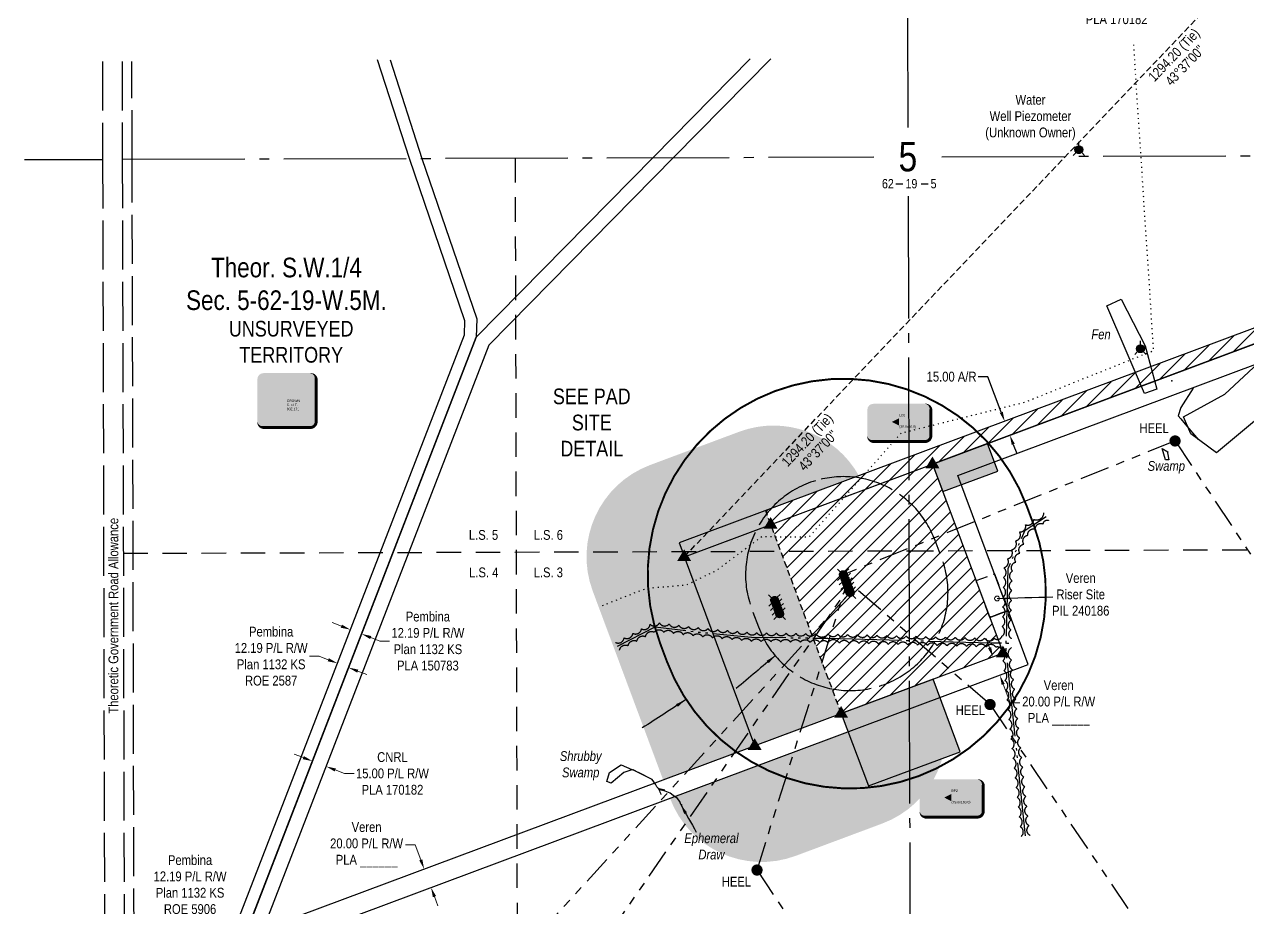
# Model space of a CAD drawing. Extents: x 508832 to 545988, y 6015023 to 6034705.
# Drawn here: x 511199 to 512448, y 6019949 to 6020851 of the extents above; entities that cross this region are included whole.
import ezdxf
from ezdxf.enums import TextEntityAlignment as Align

# ---------------------------------------------------------------- set-up
doc = ezdxf.new("R2018")
doc.units = 0
doc.header["$LTSCALE"] = 5
doc.header["$PDSIZE"] = 0.5
for name, pattern in [('0', [1, 1, 0]), ('foc-ACCESSROAD', [3.75, 2.5, -1.25]), ('foc-BUFFER', [16.75, 15, -1.75]), ('foc-DRILLPATH', [14.75, 6, -1.75, 1.75, -1.75, 1.75, -1.75]), ('foc-LSD', [8, 5, -3]), ('foc-QUARTERLINE', [33, 25, -3, 2, -3]), ('foc-SEISMIC', [20.5, 15, -1, 0.5, -1, 0.5, -1, 0.5, -1]), ('foc-TIELINE', [1.875, 1.25, -0.625]), ('foc-TOPO', [1, 0.2, -0.8]), ('foc-TOPO-ephemeral', [6.25, 3.125, -0.625, 0.625, -0.625, 0.625, -0.625]), ('foc-TRAV', [1.875, 1.25, -0.625]), ('foc-UNSURVEYED', [12.5, 10, -2.5])]:
    doc.linetypes.add(name, pattern=pattern)
doc.layers.get('Defpoints').update_dxf_attribs({"color": 9})
for name, color, linetype in [('10', 1, 'Continuous'), ('9', 3, 'Continuous'), ('AS-OWNER', 7, 'Continuous'), ('AS-SEISMIC', 224, 'foc-SEISMIC'), ('AUX-BUFFER', 7, 'foc-BUFFER'), ('C-RW', 13, 'Continuous'), ('C-SYMBOL', 7, 'Continuous'), ('C-WS', 13, 'foc-ACCESSROAD'), ('CPE_011437_TO_011440_Cros', 7, 'Continuous'), ('CPE_011437_TO_011440_Defi', 7, 'Continuous'), ('CPE_011437_TO_011440_Hydr', 7, 'Continuous'), ('F-RW', 190, 'Continuous'), ('L-BD', 7, 'Continuous'), ('L-DETAIL-T', 3, 'Continuous'), ('L-MON', 1, 'Continuous'), ('L-QSEC', 8, 'foc-QUARTERLINE'), ('L-ROAD-T', 7, 'Continuous'), ('L-SECLBL', 7, 'Continuous'), ('L-SECTION-LSD', 7, 'foc-LSD'), ('L-TIE', 7, 'foc-TIELINE'), ('L-UNS-T', 3, 'Continuous'), ('L-USEC', 7, 'foc-UNSURVEYED'), ('P-BUFFER-H 30m', 51, 'Continuous'), ('P-PDRILLPATH', 12, 'foc-DRILLPATH'), ('P-PROPOSED', 10, 'Continuous'), ('P-PROPOSED-EXISTING-H', 59, 'Continuous'), ('P-PROPOSED-H', 21, 'Continuous'), ('P-TEMP-BLOCKS', 250, 'Continuous'), ('P-TEMP-H', 41, 'Continuous'), ('P-TEMP_WORKSPACE', 46, 'Continuous'), ('P-TRAV', 4, 'foc-TRAV'), ('P-TXT', 4, 'Continuous'), ('T-BUSH', 110, '0'), ('T-DRAW', 143, 'foc-TOPO-ephemeral'), ('T-VEGETATION CHANGE', 104, 'foc-TOPO'), ('T-WATER-T', 170, 'Continuous'), ('WETLAND', 143, 'Continuous'), ('WETLAND-T', 146, 'Continuous')]:
    doc.layers.add(name, color=color, linetype=linetype)
for name, color, linetype, lineweight in [('C-FLOWLINE-T', 13, 'Continuous', 9), ('C-RW-T', 13, 'Continuous', 9), ('F-RW-T', 190, 'Continuous', 9)]:
    doc.layers.add(name, color=color, linetype=linetype, lineweight=lineweight)
doc.layers.add('oil_and_gas_wells_dh', color=7, linetype='Continuous', true_color=0x03aae1)
doc.styles.add('100L', font='ARIALN.TTF', dxfattribs={"height": 11})
doc.styles.add('175L', font='ARIALN.TTF', dxfattribs={"height": 20})
doc.styles.add('80CG', font='ARIALN.TTF', dxfattribs={"height": 10})
doc.styles.add('80L', font='ARIALN.TTF', dxfattribs={"height": 10})
doc.styles.add('SIMPLEX', font='ARIALN.TTF')
doc.styles.get("Standard").update_dxf_attribs({"font": 'ARIALN.TTF'})
doc.dimstyles.new('CG2011', dxfattribs={"dimscale": 5, "dimtxt": 9, "dimasz": 2, "dimexe": 0.2, "dimexo": 0.0625, "dimgap": 0.5, "dimtad": 0, "dimtih": 1, "dimtoh": 1, "dimzin": 0, "dimdsep": 46, "dimtxsty": '80CG', "dimcen": 0.1, "dimse1": 1, "dimse2": 1, "dimclrd": 256, "dimclrt": 256, "dimaunit": 1, "dimadec": 4, "dimazin": 0, "dimtfac": 0.06, "dimtofl": 0, "dimtmove": 0, "dimatfit": 1, "dimfxl": 0.2, "dimtolj": 1, "dimtzin": 0, "dimlwd": -1, "dimarcsym": 0})
doc.dimstyles.new('Compass 5 000', dxfattribs={"dimscale": 5, "dimtxt": 9, "dimasz": 2, "dimexe": 0.2, "dimexo": 0.0625, "dimgap": 0.5, "dimtad": 0, "dimtih": 1, "dimtoh": 1, "dimzin": 0, "dimdsep": 46, "dimtxsty": '80CG', "dimcen": 0.1, "dimse1": 1, "dimse2": 1, "dimclrd": 256, "dimclrt": 256, "dimaunit": 1, "dimadec": 4, "dimazin": 0, "dimtfac": 0.06, "dimtofl": 0, "dimtmove": 0, "dimatfit": 1, "dimfxl": 0.2, "dimtolj": 1, "dimtzin": 0, "dimlwd": -1, "dimarcsym": 0})
pattern_1 = [(45, (275.547, 3235.088), (-7.849704354, 7.849704354), [])]

# ---------------------------------------------------------------- blocks, each defined once
blk = doc.blocks.new('*D35')
at = {"layer": 'Defpoints', "color": 0, "transparency": 16777216}
for p in [(511531.4, 6020231.4), (511542.8, 6020227), (511543.4, 6020228.5)]:
    blk.add_point(p, dxfattribs=at)
at = {"layer": 'F-RW-T', "transparency": 16777216}
for p, q in [((511522.7, 6020236.5), (511513.4, 6020240.1)), ((511552.7, 6020224.9), (511562, 6020221.2)), ((511562, 6020221.2), (511572, 6020221.2))]:
    blk.add_line(p, q, dxfattribs=at)
for points in [[(511523.3, 6020238), (511522.1, 6020234.9), (511532, 6020232.9)], [(511553.3, 6020226.4), (511552.1, 6020223.3), (511543.4, 6020228.5)]]:
    blk.add_solid(points, dxfattribs=at)
at = {"layer": 'F-RW-T', "transparency": 16777216, "insert": (511611.1, 6020221.2), "char_height": 10, "attachment_point": 5, "style": '80CG'}
blk.add_mtext('\\A1;Pembina\\P12.19 P/L R/W\\PPlan 1132 KS\\PPLA 150783', dxfattribs=at)
blk = doc.blocks.new('*D36')
at = {"layer": 'Defpoints', "color": 0, "transparency": 16777216}
for p in [(511493.1, 6020098.5), (511507.1, 6020093.1), (511507.2, 6020093.3)]:
    blk.add_point(p, dxfattribs=at)
at = {"layer": 'F-RW-T', "transparency": 16777216}
for p, q in [((511483.9, 6020102.3), (511474.5, 6020105.9)), ((511516.5, 6020089.7), (511525.8, 6020086.1)), ((511525.8, 6020086.1), (511535.8, 6020086.1))]:
    blk.add_line(p, q, dxfattribs=at)
for points in [[(511484.5, 6020103.8), (511483.3, 6020100.7), (511493.2, 6020098.7)], [(511517.1, 6020091.2), (511515.9, 6020088.1), (511507.2, 6020093.3)]]:
    blk.add_solid(points, dxfattribs=at)
at = {"layer": 'F-RW-T', "transparency": 16777216, "insert": (511574.9, 6020086.1), "char_height": 10, "attachment_point": 5, "style": '80CG'}
blk.add_mtext('\\A1;CNRL\\P15.00 P/L R/W\\PPLA 170182', dxfattribs=at)
blk = doc.blocks.new('*D37')
at = {"layer": 'Defpoints', "color": 0, "transparency": 16777216}
for p in [(511560.1, 6020305.6), (511571.5, 6020301.2), (511518.7, 6020198.6)]:
    blk.add_point(p, dxfattribs=at)
at = {"layer": 'F-RW-T', "transparency": 16777216}
for p, q in [((511500.1, 6020205.8), (511490.1, 6020205.8)), ((511509.4, 6020202.2), (511500.1, 6020205.8)), ((511539.4, 6020190.6), (511548.7, 6020187))]:
    blk.add_line(p, q, dxfattribs=at)
for points in [[(511510, 6020203.7), (511508.8, 6020200.6), (511518.7, 6020198.6)], [(511540, 6020192.1), (511538.8, 6020189), (511530.1, 6020194.2)]]:
    blk.add_solid(points, dxfattribs=at)
at = {"layer": 'F-RW-T', "transparency": 16777216, "insert": (511451, 6020205.8), "char_height": 10, "attachment_point": 5, "style": '80CG'}
blk.add_mtext('\\A1;Pembina\\P12.19 P/L R/W\\PPlan 1132 KS\\PROE 2587', dxfattribs=at)
blk = doc.blocks.new('L-SECLBL')
at = {"layer": '9', "color": 7}
for p, q in [((-5.1, -27.8), (-12.3, -27.8)), ((20.7, -27.8), (13.5, -27.8))]:
    blk.add_line(p, q, dxfattribs=at)
at = {"layer": '10', "color": 2, "style": 'SIMPLEX'}
blk.add_attdef('SEC', text='', height=30, dxfattribs=at).set_placement((0, 0), align=Align.MIDDLE)
at = {"layer": '10', "color": 5, "style": '80L'}
blk.add_attdef('TWP', text='', height=9.5, dxfattribs=at).set_placement((-14.4, -27.4), align=Align.MIDDLE_RIGHT)
blk.add_attdef('RGE', text='', height=9.5, dxfattribs=at).set_placement((3.6, -27.4), align=Align.MIDDLE_CENTER)
blk.add_attdef('MER', text='', height=9.5, dxfattribs=at).set_placement((23.2, -27.4), align=Align.MIDDLE_LEFT)
blk = doc.blocks.new('*D43')
at = {"layer": 'Defpoints', "color": 0, "transparency": 16777216}
for p in [(512384.8, 6020925.8), (512264.3, 6020906.5), (512385.3, 6020910.8)]:
    blk.add_point(p, dxfattribs=at)
at = {"layer": 'F-RW-T', "transparency": 16777216}
for p, q in [((512263.4, 6020931.4), (512263, 6020941.4)), ((512264.6, 6020896.5), (512265.5, 6020872.6)), ((512265.5, 6020872.6), (512275.5, 6020872.6))]:
    blk.add_line(p, q, dxfattribs=at)
for points in [[(512265, 6020931.5), (512261.7, 6020931.4), (512263.7, 6020921.4)], [(512266.3, 6020896.5), (512263, 6020896.4), (512264.3, 6020906.5)]]:
    blk.add_solid(points, dxfattribs=at)
at = {"layer": 'F-RW-T', "transparency": 16777216, "insert": (512314.6, 6020872.6), "char_height": 10, "attachment_point": 5, "style": '80CG'}
blk.add_mtext('\\A1;CNRL\\P15.00 P/L R/W\\PPLA 170182', dxfattribs=at)
blk = doc.blocks.new('WAT')
h = blk.add_hatch(color=255)
h.dxf.hatch_style = 1
edge = h.paths.add_edge_path()
edge.add_arc((0, 0), 0.9, 0, 360)
at = {"color": 170}
for p, q in [((0, 0.82), (0, 1.63)), ((-0.58, -0.58), (-1.15, -1.15)), ((0.58, -0.58), (1.15, -1.15))]:
    blk.add_line(p, q, dxfattribs=at)
blk.add_circle((0, 0), 0.8, dxfattribs=at)
blk = doc.blocks.new('TRIA')
blk.add_hatch(color=255).paths.add_polyline_path([(-0.04, 1.52), (-1.47, -0.87), (1.39, -0.87)])
blk = doc.blocks.new('TRIAA')
blk.add_blockref('TRIA', (0, 0))
blk = doc.blocks.new('TRIB')
at = {"color": 1}
blk.add_lwpolyline([(-1.12, -0.67), (-0.04, 1.13), (1.04, -0.67)], close=True, dxfattribs=at)
blk = doc.blocks.new('TRIBB')
blk.add_blockref('TRIB', (0, 0))
blk = doc.blocks.new('TRICC')
for name in ['TRIAA', 'TRIBB']:
    blk.add_blockref(name, (0, 0))
blk = doc.blocks.new('plspike')
blk.add_blockref('TRICC', (0, 0))
blk = doc.blocks.new('*U60')
h = blk.add_hatch(color=255)
edge = h.paths.add_edge_path()
edge.add_line((-24, -28.5), (24, -28.5))
edge.add_arc((24, -22.5), 6, 270, 360)
edge.add_line((30, -22.5), (30, 21))
edge.add_arc((24, 21), 6, 0, 90)
edge.add_line((24, 27), (-24, 27))
edge.add_arc((-24, 21), 6, 90, 180)
edge.add_line((-30, 21), (-30, -22.5))
edge.add_arc((-24, -22.5), 6, 180, 270)
at = {"color": 14, "flags": 128}
blk.add_lwpolyline([(-24, -28.5, 3, 3, 0), (24, -28.5, 3, 3, 0.414214), (30, -22.5, 3, 3, 0), (30, 21, 3, 0, 0.414214), (24, 27, 0, 0, 0), (-24, 27, 0, 0, 0.414214), (-30, 21, 0, 0, 0), (-30, -22.5, 0, 3, 0.414214)], format="xyseb", close=True, dxfattribs=at)
at = {"color": 14, "lineweight": 30, "flags": 104}
blk.add_attdef('ENTER_TEXT', text='', height=10, dxfattribs=at).set_placement((0, 0), align=Align.MIDDLE_CENTER)
blk = doc.blocks.new('*D63')
at = {"layer": 'Defpoints', "color": 0, "transparency": 16777216}
for p in [(512212.2, 6020449.9), (512205.5, 6020431.4), (512217.4, 6020435.8)]:
    blk.add_point(p, dxfattribs=at)
at = {"layer": 'P-TXT', "transparency": 16777216}
for p, q in [((512183.2, 6020491.1), (512173.2, 6020491.1)), ((512196.8, 6020454.8), (512183.2, 6020491.1)), ((512209, 6020422), (512212.5, 6020412.6))]:
    blk.add_line(p, q, dxfattribs=at)
for points in [[(512198.3, 6020455.4), (512195.2, 6020454.2), (512200.3, 6020445.4)], [(512210.6, 6020422.6), (512207.5, 6020421.4), (512205.5, 6020431.4)]]:
    blk.add_solid(points, dxfattribs=at)
at = {"layer": 'P-TXT', "transparency": 16777216, "insert": (512146, 6020491.1), "char_height": 10, "attachment_point": 5, "style": '80CG'}
blk.add_mtext('\\A1;15.00 A/R', dxfattribs=at)
blk = doc.blocks.new('WC')
at = {"layer": 'L-MON'}
h = blk.add_hatch(color=255, dxfattribs=at)
h.dxf.hatch_style = 1
edge = h.paths.add_edge_path()
edge.add_arc((0, 0), 0.9, 0, 360)
at = {"layer": 'L-MON', "color": 240, "flags": 128}
for points in [[(-0.62, 0.5), (-1.23, 1.12)], [(0.52, 0.61), (1.13, 1.21)], [(-1.18, -1.18), (-0.56, -0.57)], [(1.16, -1.18), (0.56, -0.57)]]:
    blk.add_lwpolyline(points, dxfattribs=at)
at = {"layer": 'L-MON', "color": 240}
for radius in [0.8, 0.373]:
    blk.add_circle((0, 0), radius, dxfattribs=at)
blk = doc.blocks.new('*U52')
h = blk.add_hatch(color=191)
edge = h.paths.add_edge_path()
edge.add_line((-26.5, -20), (26.5, -20))
edge.add_arc((26.5, -14), 6, 270, 360)
edge.add_line((32.5, -14), (32.5, 12.5))
edge.add_arc((26.5, 12.5), 6, 0, 90)
edge.add_line((26.5, 18.5), (-26.5, 18.5))
edge.add_arc((-26.5, 12.5), 6, 90, 180)
edge.add_line((-32.5, 12.5), (-32.5, -14))
edge.add_arc((-26.5, -14), 6, 180, 270)
at = {"color": 250, "flags": 128}
blk.add_lwpolyline([(-26.5, -20, 3, 3, 0), (26.5, -20, 3, 3, 0.414214), (32.5, -14, 3, 3, 0), (32.5, 12.5, 3, 0, 0.414214), (26.5, 18.5, 0, 0, 0), (-26.5, 18.5, 0, 0, 0.414214), (-32.5, 12.5, 0, 0, 0), (-32.5, -14, 0, 3, 0.414214)], format="xyseb", close=True, dxfattribs=at)
at = {"flags": 128}
blk.add_lwpolyline([(-7.4, 0, 0, 7.5, 0), (0, 0, 0, 0, 0)], format="xyseb", dxfattribs=at)
at = {"color": 250, "lineweight": 30, "flags": 104}
blk.add_attdef('TEMP_AREA_W1', text='', height=12, dxfattribs=at).set_placement((0, 8.3), align=Align.MIDDLE_CENTER)
blk.add_attdef('ENTER_TEXT', text='', height=9, dxfattribs=at).set_placement((0, -3.5), align=Align.TOP_CENTER)
blk = doc.blocks.new('plbh')
at = {"layer": 'L-MON'}
h = blk.add_hatch(color=255, dxfattribs=at)
h.dxf.hatch_style = 1
edge = h.paths.add_edge_path()
edge.add_arc((0, 0), 1.16, 0, 360)
h = blk.add_hatch(color=256, dxfattribs=at)
h.dxf.hatch_style = 1
h.paths.add_polyline_path([(0.96, 0, 1), (-0.96, 0, 1)])
h.paths.add_polyline_path([(0.91, 0, 1), (-0.91, 0, 1)], flags=16)
h = blk.add_hatch(color=256, dxfattribs=at)
h.dxf.hatch_style = 1
h.paths.add_polyline_path([(0.45, 0, 1), (-0.45, 0, 1)])
h.paths.add_polyline_path([(0.4, 0, 1), (-0.4, 0, 1)], flags=16)
at = {"layer": 'L-MON', "color": 240}
for radius in [0.96, 0.91, 0.45, 0.4]:
    blk.add_circle((0, 0), radius, dxfattribs=at)
blk = doc.blocks.new('*D76')
at = {"layer": 'C-RW-T', "transparency": 16777216}
for p, q in [((511598.1, 6020013.3), (511588.1, 6020013.3)), ((511603.8, 6019997.8), (511598.1, 6020013.3)), ((511617.8, 6019960.4), (511621.3, 6019951))]:
    blk.add_line(p, q, dxfattribs=at)
at = {"layer": 'C-RW-T', "linetype": 'Continuous', "transparency": 16777216}
for points in [[(511605.4, 6019998.4), (511602.3, 6019997.3), (511607.3, 6019988.5)], [(511619.4, 6019961), (511616.2, 6019959.8), (511614.3, 6019969.7)]]:
    blk.add_solid(points, dxfattribs=at)
at = {"layer": 'Defpoints', "color": 0, "linetype": 'Continuous', "transparency": 16777216}
for p in [(511600.6, 6019985.9), (511607.3, 6019988.5), (511607.5, 6019967.2)]:
    blk.add_point(p, dxfattribs=at)
at = {"layer": 'C-RW-T', "linetype": 'Continuous', "transparency": 16777216, "insert": (511548.5, 6020013.3), "char_height": 10, "attachment_point": 5, "style": '80CG'}
blk.add_mtext('\\A1;Veren\\P20.00 P/L R/W\\PPLA ______', dxfattribs=at)
blk = doc.blocks.new('*D77')
at = {"layer": 'C-FLOWLINE-T', "transparency": 16777216}
for p, q in [((512184.8, 6020214.5), (512181.3, 6020223.9)), ((512198.8, 6020177.1), (512205.8, 6020158.1)), ((512205.8, 6020158.1), (512215.8, 6020158.1))]:
    blk.add_line(p, q, dxfattribs=at)
at = {"layer": 'C-FLOWLINE-T', "linetype": 'Continuous', "transparency": 16777216}
for points in [[(512186.4, 6020215.1), (512183.2, 6020213.9), (512188.3, 6020205.2)], [(512200.3, 6020177.6), (512197.2, 6020176.5), (512195.3, 6020186.4)]]:
    blk.add_solid(points, dxfattribs=at)
at = {"layer": 'Defpoints', "color": 0, "linetype": 'Continuous', "transparency": 16777216}
for p in [(512187.2, 6020204.7), (512194.2, 6020186), (512195.3, 6020186.4)]:
    blk.add_point(p, dxfattribs=at)
at = {"layer": 'C-FLOWLINE-T', "linetype": 'Continuous', "transparency": 16777216, "insert": (512255.4, 6020158.1), "char_height": 10, "attachment_point": 5, "style": '80CG'}
blk.add_mtext('\\A1;Veren\\P20.00 P/L R/W\\PPLA ______', dxfattribs=at)

msp = doc.modelspace()

# ---------------------------------------------------------------- hatches: boundary and pattern name
at = {"layer": 'P-BUFFER-H 30m', "linetype": 'Continuous'}
h = msp.add_hatch(color=256, dxfattribs=at)
h.dxf.hatch_style = 1
h.paths.add_polyline_path([(512051.435, 6020389.867, 0.37076792), (511929.154, 6020434.91), (511838.137, 6020400.944, 0.41421356), (511779.443, 6020272.362), (511851.412, 6020079.508), (511945.058, 6020114.434), (511873.082, 6020307.306), (511867.84, 6020321.352)])
h.paths.add_polyline_path([(512134, 6020163.566), (511858.401, 6020060.78, 0.41416882), (511986.969, 6020002.081), (512075.276, 6020035.02, 0.41412923)])
at = {"layer": 'P-PROPOSED-EXISTING-H'}
h = msp.add_hatch(dxfattribs=at)
h.set_pattern_fill('ANSI31', color=256, scale=3.496428)
h.set_pattern_definition(pattern_1)
h.paths.add_polyline_path([(511961.381, 6020340.262), (512968.795, 6020716.21), (512959.173, 6020739.281), (512953.656, 6020726.562), (511956.139, 6020354.308)])
h = msp.add_hatch(dxfattribs=at)
h.set_pattern_fill('ANSI31', color=256, scale=3.496428)
h.set_pattern_definition(pattern_1)
h.paths.add_polyline_path([(512033.367, 6020147.363), (511961.383, 6020340.258), (512126.655, 6020401.934), (512198.639, 6020209.039)])
at = {"layer": 'P-PROPOSED-H'}
h = msp.add_hatch(color=256, dxfattribs=at)
h.dxf.hatch_style = 1
h.paths.add_polyline_path([(511961.382, 6020340.258), (511956.141, 6020354.304), (511867.84, 6020321.352), (511873.082, 6020307.306)])
h = msp.add_hatch(color=256, dxfattribs=at)
h.dxf.hatch_style = 1
h.paths.add_polyline_path([(511961.383, 6020340.258), (511873.082, 6020307.306), (511945.052, 6020114.449), (512033.358, 6020147.388)])
at = {"layer": 'P-TEMP-H'}
h = msp.add_hatch(color=256, dxfattribs=at)
h.dxf.hatch_style = 1
h.paths.add_polyline_path([(512182.868, 6020422.911), (512126.655, 6020401.934), (512137.143, 6020373.827), (512193.357, 6020394.804)])
h = msp.add_hatch(color=256, dxfattribs=at)
h.dxf.hatch_style = 1
h.paths.add_polyline_path([(512033.367, 6020147.363), (512060.988, 6020073.349), (512154.677, 6020108.311), (512127.056, 6020182.326)])

# ---------------------------------------------------------------- linework, layer by layer
at = {"layer": 'AS-SEISMIC', "flags": 128}
for points in [[(512221.647, 6020022.387), (512201.621, 6020212.779), (512203.711, 6020295.304), (512221.126, 6020334.303), (512242.721, 6020348.231)], [(511804.79, 6020215.91), (511843.131, 6020235.838), (511887.561, 6020230.432), (511941.811, 6020225.37), (512019.726, 6020224.082)], [(512019.726, 6020224.082), (512186.048, 6020219.568), (512207.289, 6020219.163)]]:
    msp.add_lwpolyline(points, dxfattribs=at)
at = {"layer": 'AUX-BUFFER', "color": 251, "linetype": 'foc-BUFFER', "const_width": 1.999, "flags": 128}
msp.add_lwpolyline([(512229.663, 6020340.545), (512222.786, 6020358.973, 0.41421356), (511965.621, 6020476.362, 0.41421356), (511848.232, 6020219.197), (511855.109, 6020200.769, 0.41421356), (512112.274, 6020083.38, 0.41421356)], format="xyb", close=True, dxfattribs=at)
at = {"layer": 'AUX-BUFFER', "color": 251, "linetype": 'foc-BUFFER', "flags": 128}
msp.add_lwpolyline([(512007, 6020384.879, 0.43424866), (511941.87, 6020254.141), (511948.747, 6020235.713, 1), (512136.024, 6020305.601), (512129.147, 6020324.029, 0.39445834), (512007, 6020384.879)], format="xyb", close=True, dxfattribs=at)
at = {"layer": 'C-RW', "flags": 128}
for points in [[(512549.025, 6021621.038), (512555.292, 6021606.003), (512522.097, 6021592.17), (512760.653, 6021019.966), (512747.012, 6020633.44), (512126.655, 6020401.934), (512185.062, 6020245.422), (512203.789, 6020252.411), (512152.371, 6020390.196), (512766.517, 6020619.383), (512780.784, 6021023.626), (512548.24, 6021581.409), (512581.434, 6021595.242), (512570.653, 6021621.107)], [(511360.293, 6019788.861), (511399.195, 6019889.517), (512224.392, 6020197.278), (512203.813, 6020252.432), (512185.056, 6020245.437), (512198.67, 6020209.019), (511383.791, 6019905.106), (511382.169, 6019900.911), (511338.836, 6019788.794)]]:
    msp.add_lwpolyline(points, dxfattribs=at)
at = {"layer": 'C-WS'}
msp.add_lwpolyline([(512171.07, 6020282.917), (512189.798, 6020289.905), (512203.775, 6020252.45), (512185.047, 6020245.461)], close=True, dxfattribs=at)
at = {"layer": 'CPE_011437_TO_011440_Cros'}
msp.add_point((511870.173, 6020054.091), dxfattribs=at)
at = {"layer": 'CPE_011437_TO_011440_Defi'}
msp.add_point((512370.954, 6020486.76), dxfattribs=at)
at = {"layer": 'CPE_011437_TO_011440_Hydr'}
msp.add_lwpolyline([(511869.414, 6020054.275), (511868.321, 6020057.61), (511866.146, 6020060.571), (511861.694, 6020063.713), (511858.436, 6020066.115), (511853.337, 6020067.956), (511847.805, 6020069.425), (511845.087, 6020072.571), (511843.563, 6020075.349), (511840.191, 6020079.976), (511820.589, 6020089.931), (511820.727, 6020089.878)], dxfattribs=at)
at = {"layer": 'F-RW', "flags": 128}
for points in [[(511373.451, 6019788.903), (511660.55, 6020531.54), (511841.56, 6020715.273), (511940.341, 6020815.548)], [(511961.452, 6020815.615), (511862.671, 6020715.34), (511673.412, 6020523.233), (511389.545, 6019788.954)], [(511572.49, 6020814.382), (511605.057, 6020713.898), (511660.925, 6020550.13), (511660.55, 6020531.54), (511423.714, 6019919.168), (511412.046, 6019888.972), (511398.984, 6019888.97), (511410.645, 6019919.127), (511648.383, 6020533.866), (511648.697, 6020548.239), (511592.198, 6020713.858), (511559.601, 6020814.342)]]:
    msp.add_lwpolyline(points, dxfattribs=at)
at = {"layer": 'F-RW'}
msp.add_lwpolyline([(511572.49, 6020814.382), (511605.057, 6020713.898), (511660.925, 6020550.13), (511660.55, 6020531.54), (511423.714, 6019919.168), (511412.046, 6019888.972), (511398.984, 6019888.97), (511410.645, 6019919.127), (511648.383, 6020533.866), (511648.697, 6020548.239), (511592.198, 6020713.858), (511559.601, 6020814.342)], dxfattribs=at)
at = {"layer": 'L-QSEC'}
for p, q in [((512099.283, 6021519.666), (512101.326, 6020745.466)), ((511199.026, 6020712.624), (511278.863, 6020712.876)), ((511298.972, 6020712.94), (512066.767, 6020715.372)), ((512136.011, 6020715.592), (512903.835, 6020718.025)), ((512101.51, 6020675.504), (512103.527, 6019911.273))]:
    msp.add_line(p, q, dxfattribs=at)
at = {"layer": 'L-SECTION-LSD'}
for p, q in [((511700.189, 6020714.211), (511702.236, 6019910.001)), ((511299.964, 6020310.835), (512102.466, 6020313.377)), ((512102.466, 6020313.377), (512904.968, 6020315.919))]:
    msp.add_line(p, q, dxfattribs=at)
at = {"layer": 'L-TIE'}
msp.add_line((511873.082, 6020307.306), (512765.384, 6021243.767), dxfattribs=at)
at = {"layer": 'L-USEC'}
for p, q in [((511278.617, 6020812.822), (511278.863, 6020712.877)), ((511298.726, 6020812.886), (511298.972, 6020712.94)), ((511309.022, 6020712.971), (511308.776, 6020812.917)), ((511278.863, 6020712.877), (511280.846, 6019908.666)), ((511298.972, 6020712.94), (511300.955, 6019908.729)), ((511310.98, 6019918.811), (511309.022, 6020712.971))]:
    msp.add_line(p, q, dxfattribs=at)
at = {"layer": 'oil_and_gas_wells_dh'}
msp.add_point((512043.959, 6020270.291), dxfattribs=at)
at = {"layer": 'P-PDRILLPATH', "flags": 128}
for points in [[(512374.297, 6020425.488), (512035.509, 6020289.085)], [(512374.297, 6020425.488), (514404.256, 6017377.539)], [(512185.295, 6020156.499), (512037.228, 6020284.478)], [(512042.386, 6020270.657), (511461.293, 6019633.527)], [(511711.293, 6019799.518), (512040.667, 6020275.264)], [(511947.294, 6019987.508), (512038.947, 6020279.871)], [(512185.295, 6020156.499), (514008.26, 6017461.546), (514388.244, 6016357.565)], [(511947.294, 6019987.508), (513595.263, 6017508.554), (514102.241, 6015921.585)]]:
    msp.add_lwpolyline(points, dxfattribs=at)
at = {"layer": 'P-PROPOSED', "flags": 128}
for points in [[(511873.082, 6020307.306), (512968.795, 6020716.21), (512959.173, 6020739.281), (512953.656, 6020726.562), (511867.84, 6020321.352)], [(511945.052, 6020114.449), (511873.082, 6020307.306), (512126.655, 6020401.934), (512198.639, 6020209.039)]]:
    msp.add_lwpolyline(points, close=True, dxfattribs=at)
at = {"layer": 'P-TEMP_WORKSPACE'}
msp.add_lwpolyline([(512182.868, 6020422.911), (512126.655, 6020401.934), (512137.143, 6020373.827), (512193.357, 6020394.804)], close=True, dxfattribs=at)
at = {"layer": 'P-TEMP_WORKSPACE', "flags": 128}
msp.add_lwpolyline([(512033.367, 6020147.363), (512060.988, 6020073.349), (512154.677, 6020108.311), (512127.056, 6020182.326)], close=True, dxfattribs=at)
at = {"layer": 'P-TRAV'}
msp.add_line((512033.367, 6020147.363), (511956.141, 6020354.304), dxfattribs=at)
at = {"layer": 'T-BUSH', "flags": 128}
for points in [[(512019.848, 6020228.578, 0.52056705), (512029.839, 6020228.307, 0.52056705), (512039.83, 6020228.036, 0.52056705), (512049.821, 6020227.764, 0.52056705), (512059.812, 6020227.493, 0.52056705), (512069.803, 6020227.222, 0.52056705), (512079.794, 6020226.951, 0.52056705), (512089.785, 6020226.68, 0.52056705), (512099.776, 6020226.409, 0.52056705), (512109.767, 6020226.137, 0.52056705), (512119.758, 6020225.866, 0.52056705), (512129.748, 6020225.595, 0.52056705), (512139.739, 6020225.324, 0.52056705), (512149.73, 6020225.053, 0.52056705), (512159.721, 6020224.781, 0.52056705), (512169.712, 6020224.51, 0.52056705), (512179.703, 6020224.239, 0.52056705), (512189.695, 6020223.997, 0.52056705), (512197.46, 6020226.135, 0.52056705), (512197.713, 6020236.126, 0.52056705), (512197.966, 6020246.118, 0.52056705), (512198.219, 6020256.109, 0.52056705), (512198.472, 6020266.1, 0.52056705), (512198.725, 6020276.092, 0.52056705), (512198.978, 6020286.083, 0.52056705), (512199.231, 6020296.075, 0.52056705), (512203.214, 6020305.222, 0.52056705), (512207.289, 6020314.348, 0.52056705), (512211.365, 6020323.474, 0.52056705), (512215.44, 6020332.6, 0.52056705), (512221.585, 6020339.95, 0.52056705), (512229.984, 6020345.368, 0.52056705), (512240.283, 6020352.01, 0.52056705)], [(512207.375, 6020223.66, -0.52056705), (512206.624, 6020232.691, -0.52056705), (512206.877, 6020242.683, -0.52056705), (512207.13, 6020252.674, -0.52056705), (512207.383, 6020262.665, -0.52056705), (512207.636, 6020272.657, -0.52056705), (512207.889, 6020282.648, -0.52056705), (512208.142, 6020292.64, -0.52056705), (512211.586, 6020301.909, -0.52056705), (512215.661, 6020311.035, -0.52056705), (512219.737, 6020320.161, -0.52056705), (512223.812, 6020329.287, -0.52056705), (512231.282, 6020335.501, -0.52056705), (512239.681, 6020340.918, -0.52056705), (512245.159, 6020344.451, -0.52056705)], [(511802.716, 6020219.901, 0.52056705), (511811.584, 6020224.51, 0.52056705), (511820.452, 6020229.119, 0.52056705), (511829.321, 6020233.729, 0.52056705), (511838.189, 6020238.338, 0.52056705), (511847.623, 6020239.822, 0.52056705), (511857.545, 6020238.615, 0.52056705), (511867.466, 6020237.408, 0.52056705), (511877.387, 6020236.201, 0.52056705), (511887.309, 6020234.993, 0.52056705), (511897.258, 6020234.044, 0.52056705), (511907.209, 6020233.116, 0.52056705), (511917.161, 6020232.187, 0.52056705), (511927.112, 6020231.259, 0.52056705), (511937.064, 6020230.33, 0.52056705), (511947.036, 6020229.782, 0.52056705), (511957.029, 6020229.617, 0.52056705), (511967.022, 6020229.451, 0.52056705), (511977.016, 6020229.286, 0.52056705), (511987.009, 6020229.121, 0.52056705), (511997.002, 6020228.956, 0.52056705), (512006.996, 6020228.791, 0.52056705), (512019.8, 6020228.579, 0.52056705)], [(511806.864, 6020211.919, -0.52056705), (511815.732, 6020216.529, -0.52056705), (511824.601, 6020221.138, -0.52056705), (511833.469, 6020225.747, -0.52056705), (511842.337, 6020230.357, -0.52056705), (511852.065, 6020230.22, -0.52056705), (511861.986, 6020229.013, -0.52056705), (511871.908, 6020227.806, -0.52056705), (511881.829, 6020226.599, -0.52056705), (511891.765, 6020225.523, -0.52056705), (511901.716, 6020224.594, -0.52056705), (511911.668, 6020223.666, -0.52056705), (511921.619, 6020222.737, -0.52056705), (511931.57, 6020221.808, -0.52056705), (511941.522, 6020220.88, -0.52056705), (511951.515, 6020220.711, -0.52056705), (511961.508, 6020220.546, -0.52056705), (511971.501, 6020220.381, -0.52056705), (511981.495, 6020220.216, -0.52056705), (511991.488, 6020220.051, -0.52056705), (512001.481, 6020219.885, -0.52056705), (512011.474, 6020219.72, -0.52056705), (512019.652, 6020219.585, -0.52056705)], [(512217.174, 6020021.917, 0.52056705), (512216.129, 6020031.856, 0.52056705), (512215.083, 6020041.796, 0.52056705), (512214.038, 6020051.736, 0.52056705), (512212.992, 6020061.676, 0.52056705), (512211.947, 6020071.616, 0.52056705), (512210.901, 6020081.555, 0.52056705), (512209.856, 6020091.495, 0.52056705), (512208.81, 6020101.435, 0.52056705), (512207.765, 6020111.375, 0.52056705), (512206.719, 6020121.315, 0.52056705), (512205.674, 6020131.254, 0.52056705), (512204.628, 6020141.194, 0.52056705), (512203.583, 6020151.134, 0.52056705), (512202.537, 6020161.074, 0.52056705), (512201.492, 6020171.013, 0.52056705), (512200.446, 6020180.953, 0.52056705), (512199.401, 6020190.893, 0.52056705), (512198.355, 6020200.833, 0.52056705), (512197.31, 6020210.773, 0.52056705), (512191.277, 6020214.97, 0.52056705), (512181.285, 6020215.198, 0.52056705), (512171.294, 6020215.469, 0.52056705), (512161.303, 6020215.74, 0.52056705), (512151.312, 6020216.011, 0.52056705), (512141.321, 6020216.282, 0.52056705), (512131.33, 6020216.554, 0.52056705), (512121.339, 6020216.825, 0.52056705), (512111.348, 6020217.096, 0.52056705), (512101.357, 6020217.367, 0.52056705), (512091.366, 6020217.638, 0.52056705), (512081.375, 6020217.909, 0.52056705), (512071.384, 6020218.181, 0.52056705), (512061.393, 6020218.452, 0.52056705), (512051.402, 6020218.723, 0.52056705), (512041.411, 6020218.994, 0.52056705), (512031.42, 6020219.265, 0.52056705), (512019.604, 6020219.586, 0.52056705)], [(512226.12, 6020022.858, -0.52056705), (512225.075, 6020032.797, -0.52056705), (512224.029, 6020042.737, -0.52056705), (512222.984, 6020052.677, -0.52056705), (512221.938, 6020062.617, -0.52056705), (512220.893, 6020072.557, -0.52056705), (512219.847, 6020082.496, -0.52056705), (512218.802, 6020092.436, -0.52056705), (512217.756, 6020102.376, -0.52056705), (512216.711, 6020112.316, -0.52056705), (512215.665, 6020122.255, -0.52056705), (512214.62, 6020132.195, -0.52056705), (512213.574, 6020142.135, -0.52056705), (512212.529, 6020152.075, -0.52056705), (512211.483, 6020162.015, -0.52056705), (512210.438, 6020171.954, -0.52056705), (512209.392, 6020181.894, -0.52056705), (512208.347, 6020191.834, -0.52056705), (512207.301, 6020201.774, -0.52056705), (512207.204, 6020214.666, -0.52056705)]]:
    msp.add_lwpolyline(points, format="xyb", dxfattribs=at)
at = {"layer": 'T-DRAW'}
msp.add_lwpolyline([(511869.414, 6020054.275), (511868.321, 6020057.61), (511866.146, 6020060.571), (511861.694, 6020063.713), (511858.436, 6020066.115), (511853.337, 6020067.956), (511847.805, 6020069.425), (511845.087, 6020072.571), (511843.563, 6020075.349), (511840.191, 6020079.976), (511820.589, 6020089.931), (511820.727, 6020089.878)], dxfattribs=at)
at = {"layer": 'T-DRAW', "const_width": 1.2, "flags": 128}
msp.add_lwpolyline([(511849.367, 6020064.49), (511846.733, 6020070.667), (511853.261, 6020069.169)], dxfattribs=at)
at = {"layer": 'T-VEGETATION CHANGE', "flags": 128}
msp.add_lwpolyline([(511789.391, 6020257.554), (511834.224, 6020275.178), (511874.881, 6020278.545), (511905.385, 6020293.058), (511952.158, 6020327.945), (512000.495, 6020327.433), (512094.669, 6020433.631), (512220.822, 6020465.087), (512352.443, 6020517.798), (512331.923, 6020831.885)], dxfattribs=at)
at = {"layer": 'WETLAND'}
for points in [[(512355.587, 6020478.189), (512343.119, 6020473.837), (512304.757, 6020563.296), (512319.4, 6020570.213), (512343.914, 6020522.608), (512355.587, 6020478.189)], [(512473.935, 6020518.565), (512513.229, 6020496.233), (512512.371, 6020492.893), (512512.263, 6020492.893), (512416.612, 6020413.275), (512390.526, 6020432.673), (512382.933, 6020450.033), (512425.112, 6020473.222), (512473.935, 6020518.565)], [(512367.031, 6020414.241), (512366.599, 6020413.498), (512367.812, 6020406.083), (512364.404, 6020406.282), (512361.194, 6020417.737), (512367.031, 6020414.241)], [(511808.538, 6020094.768), (511819.364, 6020090.097), (511819.539, 6020089.923), (511811.348, 6020087.117), (511798.294, 6020076.294), (511793.929, 6020077.849), (511796.521, 6020087.253), (511808.538, 6020094.768)]]:
    msp.add_lwpolyline(points, close=True, dxfattribs=at)
msp.add_lwpolyline([(512392.758, 6020479.401), (512380.239, 6020459.71), (512377.336, 6020450.987), (512380.162, 6020448.213), (512384.621, 6020442.476), (512398.05, 6020426.833)], dxfattribs=at)

# ---------------------------------------------------------------- block references
at = {"xscale": 5, "yscale": 5, "zscale": 5}
for p in [(512275.999, 6020722.751), (512338.948, 6020519.607)]:
    msp.add_blockref('WAT', p, dxfattribs=at)
at = {"layer": 'AS-OWNER'}
ref = msp.add_blockref('*U60', (511466.989, 6020467.695), dxfattribs=dict(at, xscale=0.9994627, yscale=0.9994627, zscale=0.9994627))
lines = msp.add_mtext('CROWN\\PC. of T.\\P80Z 171', dxfattribs={"layer": '0', "color": 14, "insert": (511466.989, 6020467.695), "char_height": 2.5, "attachment_point": 1})
ref.add_attrib('ENTER_TEXT', '', (511466.989, 6020467.695), dxfattribs={"flags": 104}).embed_mtext(lines)
at = {"layer": 'L-MON', "xscale": 4.997313500000001, "yscale": 4.997313500000001, "zscale": 4.997313500000001}
for name, p in [('plspike', (512126.655, 6020401.934)), ('plspike', (511961.383, 6020340.258)), ('WC', (512035.509, 6020289.085)), ('WC', (512037.228, 6020284.478)), ('WC', (512038.947, 6020279.871)), ('WC', (512040.667, 6020275.264)), ('WC', (512042.386, 6020270.657)), ('plspike', (512198.639, 6020209.039)), ('plspike', (512033.367, 6020147.363))]:
    msp.add_blockref(name, p, dxfattribs=at)
at = {"layer": 'L-MON', "color": 5, "linetype": 'Continuous', "xscale": 4.997313500000001, "yscale": 4.997313500000001, "zscale": 4.997313500000001}
for p in [(511873.082, 6020307.306), (511945.052, 6020114.449)]:
    msp.add_blockref('plspike', p, dxfattribs=at)
at = {"layer": 'L-MON', "color": 2, "linetype": 'Continuous', "xscale": 4.997313500000001, "yscale": 4.997313500000001, "zscale": 4.997313500000001}
for p in [(511965.28, 6020262.877), (511966.998, 6020258.269), (511968.71, 6020253.66), (511970.435, 6020249.055)]:
    msp.add_blockref('WC', p, dxfattribs=at)
at = {"layer": 'L-MON', "linetype": 'Continuous', "xscale": 5, "yscale": 5, "zscale": 5}
msp.add_blockref('plbh', (511947.294, 6019987.508), dxfattribs=at)
at = {"layer": 'L-SECLBL', "color": 2}
msp.add_blockref('L-SECLBL', (512101.405, 6020715.482), dxfattribs=at).add_auto_attribs({'SEC': '5', 'TWP': '62', 'RGE': '19', 'MER': '5'})
at = {"layer": 'P-PDRILLPATH', "linetype": 'Continuous', "xscale": 5, "yscale": 5, "zscale": 5}
for p in [(512374.297, 6020425.488), (512185.295, 6020156.499)]:
    msp.add_blockref('plbh', p, dxfattribs=at)
at = {"layer": 'P-TEMP-BLOCKS'}
ref = msp.add_blockref('*U52', (512092.432, 6020444.89), dxfattribs=dict(at, xscale=0.9994627, yscale=0.9994627, zscale=0.9994627))
lines = msp.add_mtext('LD2', dxfattribs={"layer": '0', "color": 250, "insert": (512092.432, 6020453.15), "char_height": 2.5, "attachment_point": 1})
ref.add_attrib('TEMP_AREA_W1', '', (512092.432, 6020453.15), dxfattribs={"flags": 104}).embed_mtext(lines)
lines = msp.add_mtext('(30.0x60.0)', dxfattribs={"layer": '0', "color": 250, "insert": (512092.435, 6020441.422), "char_height": 2.5, "attachment_point": 1})
ref.add_attrib('ENTER_TEXT', '', (512092.435, 6020441.422), dxfattribs={"flags": 104}).embed_mtext(lines)
ref = msp.add_blockref('*U52', (512145.91, 6020061.551), dxfattribs=dict(at, xscale=0.9994627, yscale=0.9994627, zscale=0.9994627))
lines = msp.add_mtext('BP2', dxfattribs={"layer": '0', "color": 250, "insert": (512145.91, 6020069.811), "char_height": 2.5, "attachment_point": 1})
ref.add_attrib('TEMP_AREA_W1', '', (512145.91, 6020069.811), dxfattribs={"flags": 104}).embed_mtext(lines)
lines = msp.add_mtext('(79.0x100.0)', dxfattribs={"layer": '0', "color": 250, "insert": (512145.913, 6020058.083), "char_height": 2.5, "attachment_point": 1})
ref.add_attrib('ENTER_TEXT', '', (512145.913, 6020058.083), dxfattribs={"flags": 104}).embed_mtext(lines)

# ---------------------------------------------------------------- texts
at = {"color": 170, "insert": (512226.588, 6020755.535), "char_height": 10, "attachment_point": 5, "style": '80L'}
msp.add_mtext_dynamic_manual_height_columns('\\pxqc;Water\\PWell Piezometer\\P(Unknown Owner)', width=91.7523, gutter_width=237.628, heights=[0], dxfattribs=at)
at = {"layer": 'C-SYMBOL', "color": 3, "insert": (511466.599, 6020612.514), "char_height": 20, "width": 203.24229, "attachment_point": 2, "style": '175L'}
msp.add_mtext('Theor. S.W.1/4 \\PSec. 5-62-19-W.5M.', dxfattribs=at)
at = {"layer": 'F-RW-T', "insert": (511310.104, 6020002.705), "char_height": 10, "attachment_point": 1, "style": '80L'}
msp.add_mtext_dynamic_manual_height_columns('\\pxqc;Pembina\\P12.19 P/L R/W\\PPlan 1132 KS\\PROE 5906', width=116.15505, gutter_width=50.027, heights=[0], dxfattribs=at)
at = {"layer": 'L-BD', "color": 5, "linetype": 'Continuous', "style": '80L'}
for s, height, rotation, p in [('1294.20 (Tie)', 9.99463, 46.327272, (512374.01, 6020818.634)), ("43°37'00''", 9.9946, 46.327272, (512384.312, 6020808.8)), ('1294.20 (Tie)', 9.99463, 46.383239, (511999.332, 6020425.698)), ("43°37'00''", 9.9946, 46.383239, (512009.633, 6020415.863))]:
    msp.add_text(s, height=height, rotation=rotation, dxfattribs=at).set_placement(p, align=Align.MIDDLE)
at = {"layer": 'L-DETAIL-T', "insert": (511778.521, 6020444.317), "char_height": 15.9914, "width": 109.41632, "attachment_point": 5, "style": '80CG'}
msp.add_mtext('\\pxqc;SEE PAD SITE DETAIL', dxfattribs=at)
at = {"layer": 'L-ROAD-T', "style": '80L'}
msp.add_text('Theoretic Government Road Allowance', height=10, rotation=90, dxfattribs=at).set_placement((511289.894, 6020247.033), align=Align.MIDDLE_CENTER)
at = {"layer": 'L-SECTION-LSD', "style": '100L'}
for s, p in [('L.S. 5', (511652.984, 6020324.596)), ('L.S. 6', (511719.133, 6020324.596)), ('L.S. 4', (511653.212, 6020286.331)), ('L.S. 3', (511719.133, 6020286.331))]:
    msp.add_text(s, height=9.9946, dxfattribs=at).set_placement(p)
at = {"layer": 'L-UNS-T', "color": 3, "insert": (511471.474, 6020526.617), "char_height": 16, "attachment_point": 5, "style": '80L'}
msp.add_mtext_dynamic_manual_height_columns('\\pxqc;UNSURVEYED TERRITORY', width=126.41375, gutter_width=47.5, heights=[0], dxfattribs=at)
at = {"layer": 'P-PDRILLPATH', "color": 14, "linetype": 'Continuous', "style": '80L'}
for p in [(512337.959, 6020433.645), (512150.213, 6020145.671), (511911.307, 6019970.659)]:
    msp.add_text('HEEL', height=9.9946, dxfattribs=at).set_placement(p)
at = {"layer": 'T-WATER-T', "insert": (511872.716, 6020025.038), "char_height": 10, "attachment_point": 1, "style": '80L'}
msp.add_mtext_dynamic_manual_height_columns('\\pxqc;{\\fArial Narrow|b0|i1|c0|p34;Ephemeral \\PDraw}', width=56.01004, gutter_width=50, heights=[0], dxfattribs=at)
at = {"layer": 'WETLAND-T', "attachment_point": 1, "style": '80L'}
for s, width, gutter_width, insert, char_height in [('{\\fArial Narrow|b0|i1|c0|p34;Fen}', 19.57163, 50.027, (512288.782, 6020539.347), 10), ('\\pxqc;{\\fArial Narrow|b0|i1|c0|p34;Swamp}', 43.34976, 50.027, (512343.656, 6020404.998), 10), ('\\pxqc;{\\fArial Narrow|b0|i1|c0|p34;Shrubby Swamp}', 43.46289, 50, (511745.441, 6020108.825), 9.99463)]:
    msp.add_mtext_dynamic_manual_height_columns(s, width=width, gutter_width=gutter_width, heights=[0], dxfattribs=dict(at, insert=insert, char_height=char_height))

# ---------------------------------------------------------------- dimensions: what is measured, and where the dimension line sits
at = {"layer": 'C-FLOWLINE-T', "linetype": 'Continuous'}
dim = msp.add_linear_dim(base=(512195.282, 6020186.421), p1=(512187.193, 6020204.738), p2=(512194.178, 6020186.009), angle=290.45324, text='Veren\\P20.00 P/L R/W\\PPLA ______', dimstyle='Compass 5 000', dxfattribs=at)
dim.commit()
dim.dimension.update_dxf_attribs({"geometry": '*D77', "text_midpoint": (512255.379, 6020158.115), "dimtype": 161})
at = {"layer": 'C-RW-T', "linetype": 'Continuous'}
dim = msp.add_linear_dim(base=(511607.328, 6019988.475), p1=(511607.539, 6019967.22), p2=(511600.554, 6019985.949), angle=110.45324, text='Veren\\P20.00 P/L R/W\\PPLA ______', dimstyle='Compass 5 000', dxfattribs=at)
dim.commit()
dim.dimension.update_dxf_attribs({"geometry": '*D76', "text_midpoint": (511548.534, 6020013.287), "dimtype": 161})
at = {"layer": 'F-RW-T'}
for base, p1, p2, angle, text, picture, middle in [((512264.27, 6020906.456), (512384.788, 6020925.824), (512385.33, 6020910.833), 272.070662, 'CNRL\\P15.00 P/L R/W\\PPLA 170182', '*D43', (512314.58, 6020872.614)), ((511518.717, 6020198.577), (511571.474, 6020301.2), (511560.109, 6020305.595), 158.854667, 'Pembina\\P12.19 P/L R/W\\PPlan 1132 KS\\PROE 2587', '*D37', (511450.978, 6020205.792))]:
    dim = msp.add_linear_dim(base=base, p1=p1, p2=p2, angle=angle, text=text, dimstyle='Compass 5 000', dxfattribs=at)
    dim.commit()
    dim.dimension.update_dxf_attribs({"geometry": picture, "text_midpoint": middle, "dimtype": 161})
for p1, p2, distance, text, picture, middle in [((511531.434, 6020231.353), (511542.8, 6020226.957), 1.614, 'Pembina\\P12.19 P/L R/W\\PPlan 1132 KS\\PPLA 150783', '*D35', (511611.122, 6020221.248)), ((511493.141, 6020098.532), (511507.133, 6020093.12), 0.158, 'CNRL\\P15.00 P/L R/W\\PPLA 170182', '*D36', (511574.929, 6020086.052))]:
    dim = msp.add_aligned_dim(p1=p1, p2=p2, distance=distance, text=text, dimstyle='Compass 5 000', dxfattribs=at)
    dim.commit()
    dim.dimension.update_dxf_attribs({"geometry": picture, "text_midpoint": middle})
at = {"layer": 'P-TXT'}
dim = msp.add_linear_dim(base=(512205.52, 6020431.366), p1=(512212.164, 6020449.851), p2=(512217.408, 6020435.802), angle=290.464623, text='15.00 A/R', dimstyle='Compass 5 000', dxfattribs=at)
dim.commit()
dim.dimension.update_dxf_attribs({"geometry": '*D63', "text_midpoint": (512145.957, 6020491.073), "dimtype": 161})

# ---------------------------------------------------------------- leaders
at = {"layer": 'AUX-BUFFER', "path_type": 1}
for points in [[(511965.855, 6020206.374), (511925.996, 6020172.749)], [(511873.893, 6020160.972), (511830.126, 6020132.618)]]:
    msp.add_leader(points, dimstyle='CG2011', override={"dimasz": 2, "dimgap": 0.5, "dimtad": 0}, dxfattribs=at)
at = {"layer": 'T-WATER-T', "path_type": 1}
msp.add_leader([(511869.414, 6020054.275), (511885.237, 6020026.219)], dimstyle='Compass 5 000', override={"dimgap": 0.5, "dimtad": 0}, dxfattribs=at)

# ---------------------------------------------------------------- next in the draw order: texts
at = {"layer": 'C-FLOWLINE-T', "insert": (512248.531, 6020290.543), "char_height": 9.99459, "attachment_point": 1, "style": '80L', "bg_fill": 2}
msp.add_mtext_dynamic_manual_height_columns('\\pxqc;Veren\\PRiser Site \\PPIL 240186', width=58.76961, gutter_width=50, heights=[0], dxfattribs=at)

# ---------------------------------------------------------------- next in the draw order: leaders
at = {"layer": 'C-FLOWLINE-T', "path_type": 1}
msp.add_leader([(512192.477, 6020264.689), (512249.356, 6020266.433)], dimstyle='Compass 5 000', override={"dimasz": 1, "dimgap": 0.5, "dimtad": 0, "dimldrblk": 'DotBlank'}, dxfattribs=at)

doc.saveas('drawing.dxf')
